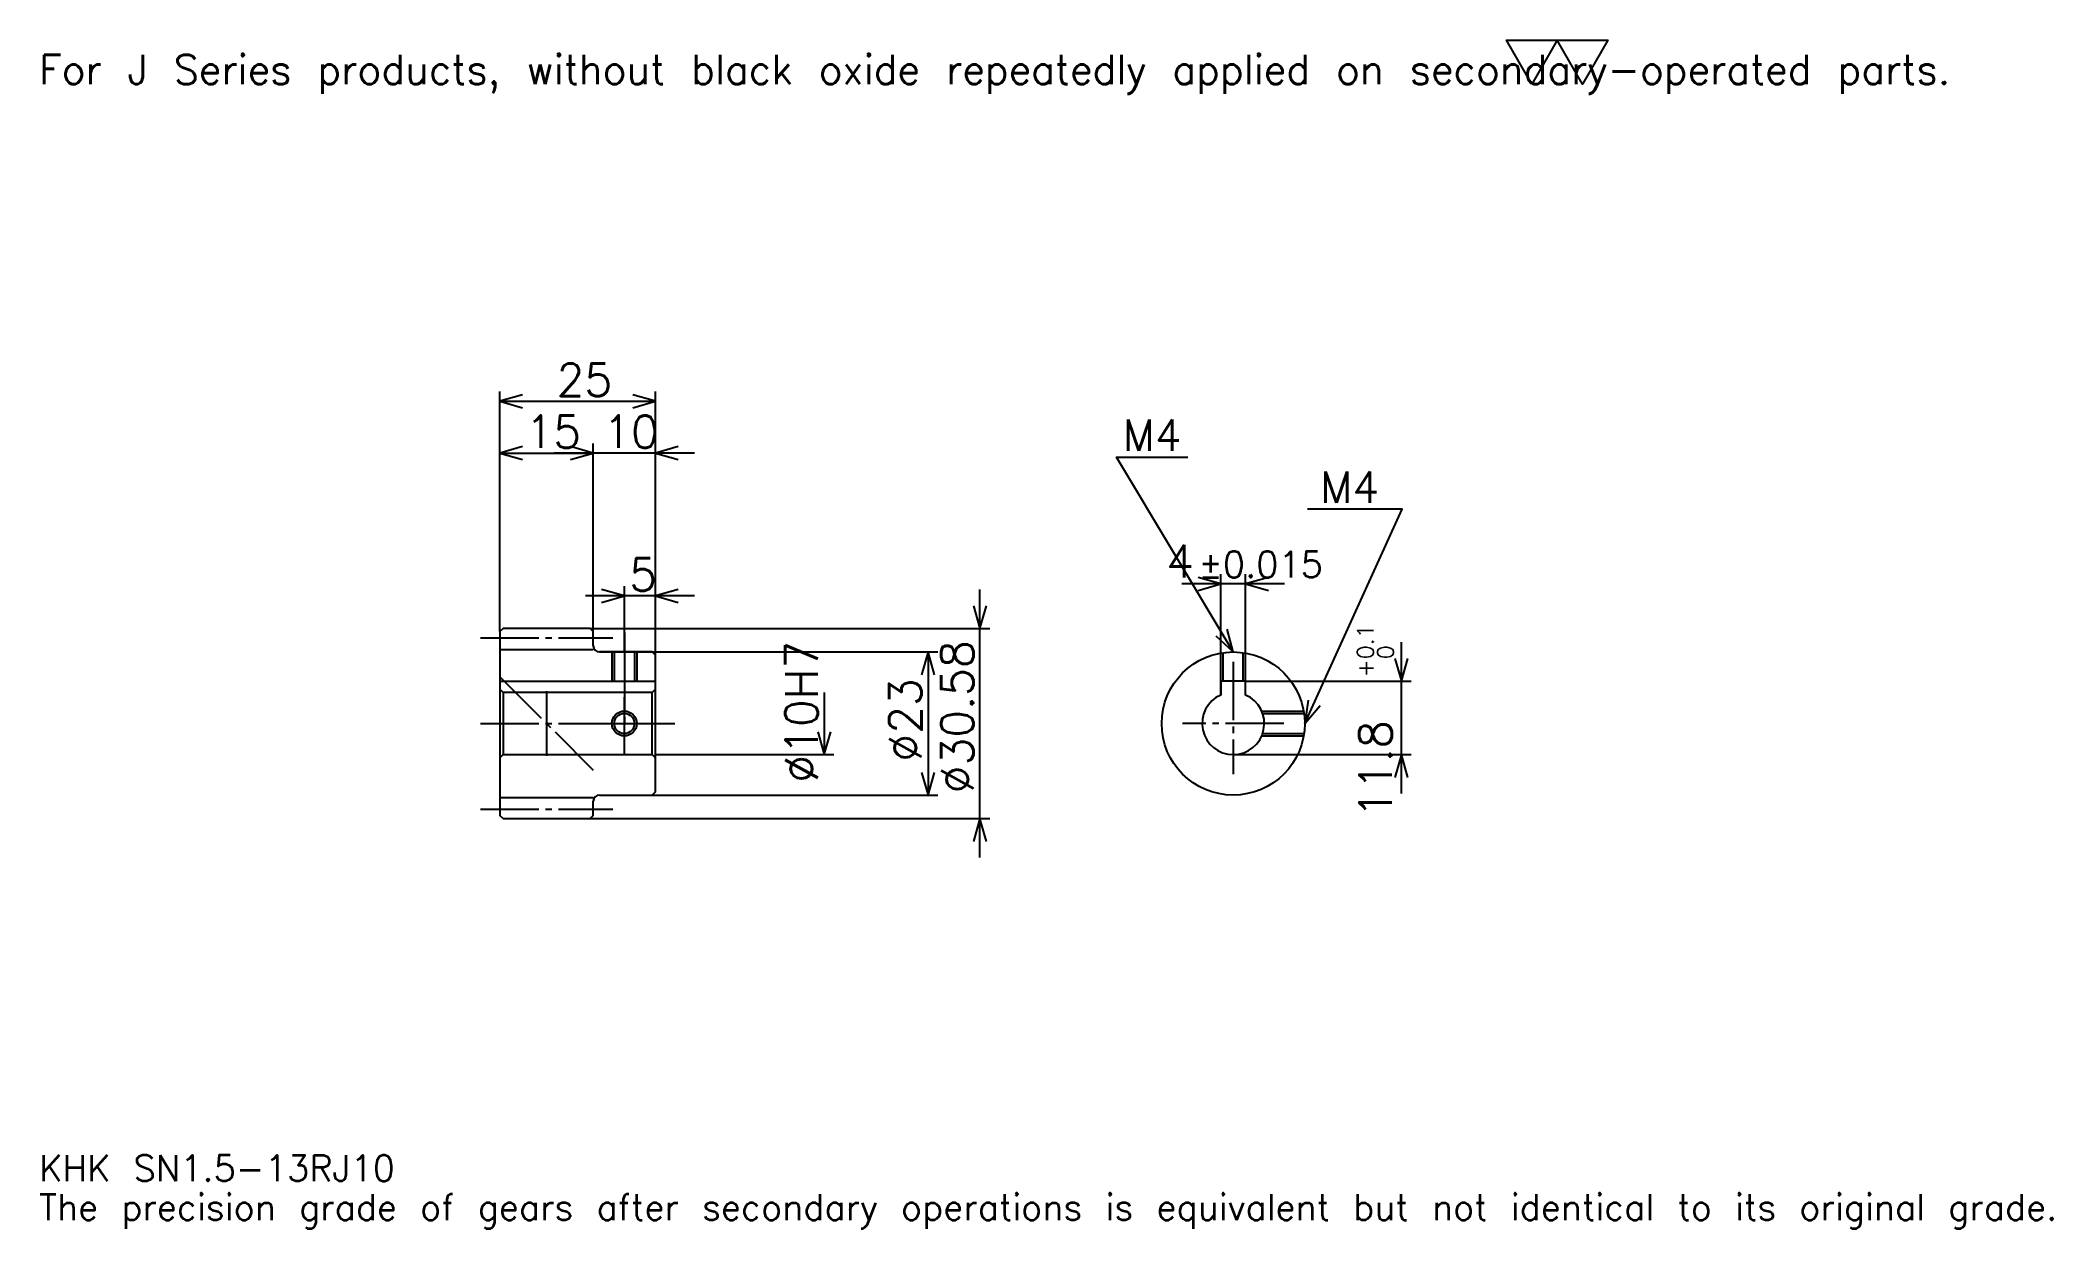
# Model space of a CAD drawing. Extents: x 11 to 334, y 4 to 195.
import ezdxf

# ---------------------------------------------------------------- set-up
doc = ezdxf.new("R2010")
doc.units = 0
doc.linetypes.add('DASHDOT', pattern=[12.521738, 9.391304, -1.043478, 1.043478, -1.043478])
doc.layers.get('0').update_dxf_attribs({"linetype": 'CONTINUOUS'})
doc.layers.add('DASHDOT', color=6, linetype='DASHDOT')
doc.styles.add('KANJI', font='TXT', dxfattribs={"bigfont": 'BIGFONT'})

msp = doc.modelspace()

# ---------------------------------------------------------------- linework, layer by layer
at = {"color": 5}
for p, q in [((84.521736, 100.332054), (84.521736, 138.419006)), ((84.521736, 136.85379), (109.521736, 136.85379)), ((109.521736, 100.332054), (109.521736, 138.419006)), ((99.521736, 100.332054), (99.521736, 130.071182)), ((84.521736, 128.505966), (99.521736, 128.505966)), ((115.782608, 128.505966), (93.260864, 128.505966)), ((104.521736, 100.332054), (104.521736, 107.114662)), ((210.67392, 107.495651), (194.152161, 107.495651)), ((200.41304, 91.843475), (200.41304, 109.060867)), ((204.41304, 91.843475), (204.41304, 109.060867)), ((115.782608, 105.549446), (98.260864, 105.549446)), ((161.695648, 63.494022), (161.695648, 106.592926)), ((84.521736, 99.832054), (84.521736, 100.332054)), ((99.021736, 100.332054), (109.521736, 100.332054)), ((99.521736, 99.832054), (99.521736, 100.332054)), ((104.521736, 96.543472), (104.521736, 100.332054)), ((104.521736, 96.543472), (104.521736, 100.332054)), ((109.521736, 100.332054), (163.260864, 100.332054)), ((109.521736, 96.043472), (109.521736, 100.332054)), ((229.456512, 73.7826), (229.456512, 98.10434)), ((100.521736, 96.543472), (109.521736, 96.543472)), ((109.521736, 96.543472), (154.91304, 96.543472)), ((153.347824, 96.543472), (153.347824, 73.543472)), ((204.41304, 91.843475), (231.021729, 91.843475)), ((136.652161, 90.043472), (136.652161, 80.043472)), ((109.521736, 80.043472), (138.217377, 80.043472)), ((202.41304, 80.043472), (231.021729, 80.043472)), ((100.521736, 73.543472), (109.521736, 73.543472)), ((109.521736, 73.543472), (154.91304, 73.543472)), ((99.021736, 69.75489), (109.521736, 69.75489)), ((109.521736, 69.75489), (163.260864, 69.75489))]:
    msp.add_line(p, q, dxfattribs=at)
at = {"color": 4}
for p, q in [((84.521736, 96.957054), (99.521736, 96.957054)), ((84.521736, 91.843475), (109.521736, 91.843475)), ((85.021736, 90.043472), (85.021736, 80.043472)), ((109.021736, 90.043472), (109.521736, 90.543472)), ((109.021736, 80.043472), (109.521736, 79.543472)), ((84.521736, 73.12989), (99.521736, 73.12989))]:
    msp.add_line(p, q, dxfattribs=at)
at = {"color": 7}
msp.add_line((92.021736, 90.260864), (92.021736, 79.82608), dxfattribs=at)
msp.add_lwpolyline([(250.434784, 187.82608), (246.365219, 194.87999), (262.643494, 194.87999), (258.573914, 187.82608), (254.504349, 194.87999), (250.434784, 187.82608)], dxfattribs=at)
at = {"color": 5}
for points in [[(88.173912, 137.897278), (84.521736, 136.85379), (88.173912, 135.810303)], [(105.86956, 135.810303), (109.521736, 136.85379), (105.86956, 137.897278)], [(88.173912, 129.549438), (84.521736, 128.505966), (88.173912, 127.462486)], [(95.86956, 127.462486), (99.521736, 128.505966), (95.86956, 129.549438)], [(95.86956, 127.462486), (99.521736, 128.505966), (95.86956, 129.549438)], [(113.173912, 129.549438), (109.521736, 128.505966), (113.173912, 127.462486)], [(202.41304, 96.543472), (183.630432, 127.847824), (195.108704, 127.847824)], [(213.913055, 85.043472), (229.565216, 119.499992), (214.330414, 119.499992)], [(196.760864, 106.452171), (200.41304, 107.495651), (196.760864, 108.539124)], [(208.065216, 108.539124), (204.41304, 107.495651), (208.065216, 106.452171)], [(100.86956, 104.505966), (104.521736, 105.549446), (100.86956, 106.592926)], [(113.173912, 106.592926), (109.521736, 105.549446), (113.173912, 104.505966)], [(160.652161, 103.984222), (161.695648, 100.332054), (162.739136, 103.984222)], [(199.639236, 99.138321), (202.41304, 96.543472), (201.428787, 100.212051)], [(154.391296, 92.891296), (153.347824, 96.543472), (152.304352, 92.891296)], [(228.413055, 95.495644), (229.456512, 91.843475), (230.5, 95.495644)], [(214.47348, 88.800217), (213.913055, 85.043472), (216.373596, 87.93708)], [(135.608688, 83.695648), (136.652161, 80.043472), (137.695648, 83.695648)], [(230.5, 76.391296), (229.456512, 80.043472), (228.413055, 76.391296)], [(152.304352, 77.195648), (153.347824, 73.543472), (154.391296, 77.195648)], [(162.739136, 66.102722), (161.695648, 69.75489), (160.652161, 66.102722)]]:
    msp.add_lwpolyline(points, dxfattribs=at)
at = {"color": 4}
for points in [[(99.521736, 97.543472), (99.521736, 99.832054), (99.021736, 100.332054), (85.021736, 100.332054), (84.521736, 99.832054), (84.521736, 79.543472)], [(100.521736, 73.543472), (109.021736, 73.543472), (109.521736, 74.043472), (109.521736, 96.043472), (109.021736, 96.543472), (100.521736, 96.543472)], [(102.521736, 96.543472), (102.521736, 91.843475)], [(102.901733, 96.543472), (102.901733, 91.843475)], [(106.141739, 96.543472), (106.141739, 91.843475)], [(106.521736, 96.543472), (106.521736, 91.843475)], [(200.41304, 89.626045), (200.41304, 96.368225)], [(200.79303, 91.843475), (200.79303, 96.428795)], [(204.033051, 91.843475), (204.033051, 96.428795)], [(204.41304, 89.626045), (204.41304, 96.368225)], [(204.41304, 89.626045), (204.41304, 91.843475), (200.41304, 91.843475), (200.41304, 89.626045)], [(84.521736, 79.543472), (85.021736, 80.043472), (109.021736, 80.043472), (109.021736, 90.043472), (85.021736, 90.043472), (84.521736, 90.543472)], [(206.995605, 87.043472), (213.737793, 87.043472)], [(207.143326, 86.663475), (213.79837, 86.663475)], [(206.995605, 83.043472), (213.737793, 83.043472)], [(207.143326, 83.42347), (213.79837, 83.42347)], [(84.521736, 79.543472), (84.521736, 70.25489), (85.021736, 69.75489), (99.021736, 69.75489), (99.521736, 70.25489), (99.521736, 72.543472)]]:
    msp.add_lwpolyline(points, dxfattribs=at)
for centre, radius in [((202.41304, 85.043472), 11.5), ((104.521736, 85.043472), 1.62)]:
    msp.add_circle(centre, radius, dxfattribs=at)
at = {"color": 7}
msp.add_circle((104.521736, 85.043472), 2, dxfattribs=at)
at = {"color": 4}
for centre, radius, start, end in [((100.521736, 97.543472), 1, 180, 270), ((202.41304, 85.043472), 5, 113.57817801, 66.42182199), ((100.521736, 72.543472), 1, 90, 180)]:
    msp.add_arc(centre, radius, start, end, dxfattribs=at)
at = {"layer": 'DASHDOT', "color": 7}
for p, q in [((81.391304, 98.832054), (102.652168, 98.832054)), ((104.521736, 96.543472), (104.521736, 85.043472)), ((202.41304, 94.973907), (202.41304, 76.91304)), ((84.521736, 92.543472), (99.521736, 77.543472)), ((81.391304, 85.043472), (112.652168, 85.043472)), ((210.543472, 85.043472), (194.282608, 85.043472)), ((81.391304, 71.25489), (102.652168, 71.25489))]:
    msp.add_line(p, q, dxfattribs=at)
for points in [[(104.521736, 99.673904), (104.521736, 88.713036)], [(104.521736, 79.91304), (104.521736, 90.173904)], [(99.391304, 85.043472), (109.652176, 85.043472)]]:
    msp.add_lwpolyline(points, dxfattribs=at)

# ---------------------------------------------------------------- texts
at = {"color": 7, "style": 'KANJI'}
for s, height, p in [('For J Series products, without black oxide repeatedly applied on secondary-operated parts.', 4.695652, (10.434783, 187.82608)), ('25', 5.217391, (93.630432, 137.688568)), ('15', 5.217391, (88.630432, 129.340744)), ('10', 5.217391, (101.130432, 129.340744)), ('M4', 5.008696, (184.67392, 128.891296)), ('M4', 5.008696, (216.417389, 120.543472)), ('4', 5.217391, (191.643311, 108.539124)), ('5', 5.217391, (105.32608, 106.384232)), ('%%p0.015', 4.173913, (196.807892, 108.539124)), ('KHK SN1.5-13RJ10', 4.173913, (10.434783, 11.478261)), ('The precision grade of gears after secondary operations is equivalent but not identical to its original grade.', 4.173913, (10.434783, 5.217391))]:
    msp.add_text(s, height=height, dxfattribs=at).set_placement(p)
for s, height, p in [('%%c10H7', 5.217391, (135.608688, 75.521736)), ('%%c30.58', 5.217391, (160.652161, 73.82608)), ('0.1', 2.608696, (224.969574, 95.391495)), ('0', 2.608696, (228.204346, 95.391495)), ('+', 2.608696, (224.969574, 92.469757)), ('%%c23', 5.217391, (152.304352, 78.91304)), ('11.8', 5.217391, (227.891296, 69.886818))]:
    msp.add_text(s, height=height, rotation=90, dxfattribs=at).set_placement(p)

doc.saveas('drawing.dxf')
